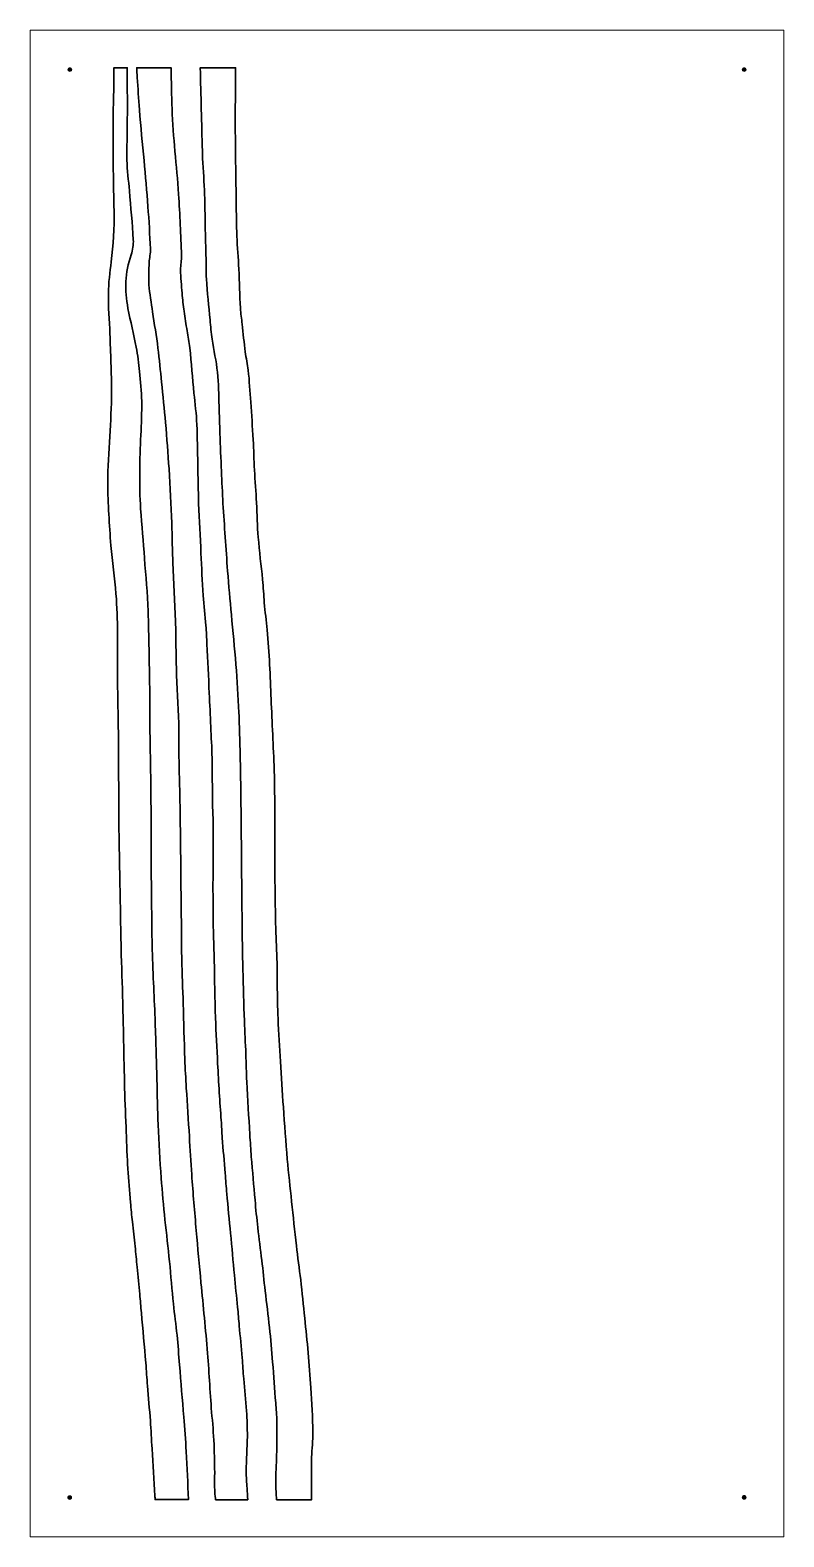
# Model space of a CAD drawing. Header units: millimetres. Extents: x 0 to 1000, y -2000 to 0.
import ezdxf

# ---------------------------------------------------------------- set-up
doc = ezdxf.new("R2010")
doc.units = ezdxf.units.MM
doc.header["$MEASUREMENT"] = 0
for name, color, linetype, lineweight in [('Bounding Box', 7, 'Continuous', 0), ('Screws', 7, 'Continuous', 0), ('Stripes', 7, 'Continuous', 0)]:
    doc.layers.add(name, color=color, linetype=linetype, lineweight=lineweight)

msp = doc.modelspace()

# ---------------------------------------------------------------- hatches: boundary and pattern name
at = {"layer": 'Screws', "true_color": 0x000000, "transparency": 33554687}
h = msp.add_hatch(color=18, dxfattribs=at)
h.dxf.hatch_style = 2
edge = h.paths.add_edge_path()
edge.add_ellipse((52.7, -52.4), major_axis=(2.56, 0), ratio=0.965517, start_angle=0, end_angle=360)
h = msp.add_hatch(color=18, dxfattribs=at)
h.dxf.hatch_style = 2
edge = h.paths.add_edge_path()
edge.add_ellipse((947.4, -52.4), major_axis=(2.56, 0), ratio=0.965517, start_angle=0, end_angle=360)
h = msp.add_hatch(color=18, dxfattribs=at)
h.dxf.hatch_style = 2
edge = h.paths.add_edge_path()
edge.add_ellipse((52.4, -1947.7), major_axis=(2.56, 0), ratio=0.965517, start_angle=0, end_angle=360)
h = msp.add_hatch(color=18, dxfattribs=at)
h.dxf.hatch_style = 2
edge = h.paths.add_edge_path()
edge.add_ellipse((947.4, -1947.4), major_axis=(2.56, 0), ratio=0.965517, start_angle=0, end_angle=360)

# ---------------------------------------------------------------- linework, layer by layer
at = {"layer": 'Bounding Box'}
msp.add_lwpolyline([(1000.1, -1999.9), (0, -1999.9), (0, 0), (1000.1, 0)], close=True, dxfattribs=at)
at = {"layer": 'Screws'}
for centre in [(52.7, -52.4), (947.4, -52.4), (52.4, -1947.7), (947.4, -1947.4)]:
    msp.add_ellipse(centre, major_axis=(2.56, 0), ratio=0.965517, dxfattribs=at)
at = {"layer": 'Stripes', "color": 250, "lineweight": 35, "true_color": 0x231f20}
for points, knots in [([(207.1, -1886.7), (206.3, -1871.4), (205, -1856.1), (203.8, -1840.8), (202, -1817.7), (200.1, -1794.6), (198.2, -1771.4), (197.1, -1758.4), (196.3, -1745.3), (194.9, -1732.2), (193.5, -1718.4), (191.5, -1704.5), (190.1, -1690.7), (188.2, -1672), (186.8, -1653.2), (184.9, -1634.6), (183.1, -1616.1), (180.8, -1597.6), (178.9, -1579.1), (177.1, -1560.7), (175.2, -1542.2), (173.9, -1523.7), (172.2, -1500.2), (170.9, -1476.7), (169.8, -1453.2), (169, -1433.2), (168.8, -1413.1), (168.2, -1393), (167.4, -1366), (166.7, -1338.9), (165.7, -1311.8), (165.2, -1296), (164.3, -1280.2), (163.7, -1264.4), (163, -1247.8), (162.3, -1231.2), (161.9, -1214.5), (161.5, -1198), (161.4, -1181.5), (161.2, -1165), (161, -1147.2), (160.8, -1129.4), (160.7, -1111.6), (160.5, -1076.2), (160.5, -1040.8), (160.2, -1005.4), (159.9, -977.6), (159.2, -949.9), (158.8, -922.1), (158.6, -905.8), (158.9, -889.4), (158.6, -873.1), (158.1, -839.1), (157.7, -805), (156.5, -771), (155.7, -747.7), (153.5, -724.3), (151.7, -701), (150.1, -679.2), (148.1, -657.4), (146.6, -635.5), (144.4, -602.8), (145.5, -570.2), (146.9, -537.5), (147.6, -522.5), (148.2, -507.5), (148, -492.5), (147.7, -479.3), (146.5, -466.2), (145.2, -453.1), (144.2, -442.3), (142.9, -431.5), (140.8, -420.9), (137.5, -403.6), (133.1, -386.6), (129.8, -369.3), (125.1, -345.3), (125.9, -321.5), (134, -298.1), (136.1, -291.8), (137.3, -284.8), (136.9, -278.2), (135.7, -256.5), (133.5, -234.9), (131.7, -213.2), (130.6, -199.7), (128.7, -186.1), (128.5, -172.5), (128.2, -148.5), (129, -124.6), (129, -100.7), (129, -83.8), (128.9, -66.9), (128.8, -50), (128.8, -50), (111.1, -50), (111.1, -50), (111.1, -54.1), (111.2, -58.2), (111.2, -62.3), (111.1, -85.2), (110, -108.2), (110, -131.1), (110.1, -167.4), (110.3, -203.7), (111.4, -239.9), (112, -262.6), (110.2, -284.9), (107.5, -307.4), (105.9, -321.4), (103.9, -335.4), (103.8, -349.5), (103.6, -367.3), (105.2, -385.1), (105.9, -403), (106.7, -428.7), (107.9, -454.5), (108, -480.2), (108, -499.9), (106.7, -519.6), (105.8, -539.3), (104.8, -559.9), (102.6, -580.6), (102.9, -601.2), (103.2, -628.8), (105.1, -656.4), (107.1, -683.9), (108.8, -705.5), (112.1, -726.9), (113.9, -748.4), (115.3, -765.5), (115.7, -782.7), (116, -799.8), (116.3, -824.2), (115.9, -848.6), (116.1, -872.9), (116.2, -890), (116.9, -907.1), (117, -924.2), (117.4, -969.9), (117.5, -1015.6), (117.9, -1061.3), (118.1, -1083.4), (118.7, -1105.5), (119.1, -1127.5), (119.4, -1147.1), (119.7, -1166.6), (120.1, -1186.2), (120.3, -1200), (120.6, -1213.7), (121, -1227.5), (121.7, -1251.6), (122.5, -1275.6), (123.1, -1299.7), (123.4, -1310.7), (123.6, -1321.8), (123.9, -1332.9), (124.3, -1354.3), (124.6, -1375.7), (125.2, -1397.1), (125.7, -1416.7), (126.5, -1436.3), (127.2, -1455.9), (127.8, -1472.9), (128.6, -1489.8), (129.3, -1506.8), (129.4, -1508.3), (129.4, -1509.8), (129.6, -1511.3), (130.8, -1526.2), (132, -1541), (133.3, -1555.9), (134, -1564.5), (134.7, -1573.2), (135.7, -1581.9), (136.8, -1592.7), (138.2, -1603.5), (139.3, -1614.3), (140.3, -1623.5), (141, -1632.7), (141.9, -1641.8), (143.1, -1653.9), (144.3, -1665.9), (145.4, -1677.9), (146.2, -1686.1), (146.9, -1694.2), (147.6, -1702.4), (149.6, -1724.6), (151.7, -1746.8), (153.5, -1769), (154.4, -1779.2), (154.8, -1789.4), (155.6, -1799.6), (156.9, -1815), (158.4, -1830.3), (159.6, -1845.7), (160.5, -1858.1), (161, -1870.6), (161.7, -1883), (163, -1903.8), (164.5, -1924.6), (165.6, -1945.5), (165.7, -1947.1), (165.7, -1948.8), (165.8, -1950.5), (165.8, -1950.5), (210, -1950.5), (210, -1950.5), (209.3, -1929.2), (208.3, -1908), (207.1, -1886.7)], [0, 0, 0, 0, 1, 1, 1, 2, 2, 2, 3, 3, 3, 4, 4, 4, 5, 5, 5, 6, 6, 6, 7, 7, 7, 8, 8, 8, 9, 9, 9, 10, 10, 10, 11, 11, 11, 12, 12, 12, 13, 13, 13, 14, 14, 14, 15, 15, 15, 16, 16, 16, 17, 17, 17, 18, 18, 18, 19, 19, 19, 20, 20, 20, 21, 21, 21, 22, 22, 22, 23, 23, 23, 24, 24, 24, 25, 25, 25, 26, 26, 26, 27, 27, 27, 28, 28, 28, 29, 29, 29, 30, 30, 30, 31, 31, 31, 32, 32, 32, 33, 33, 33, 34, 34, 34, 35, 35, 35, 36, 36, 36, 37, 37, 37, 38, 38, 38, 39, 39, 39, 40, 40, 40, 41, 41, 41, 42, 42, 42, 43, 43, 43, 44, 44, 44, 45, 45, 45, 46, 46, 46, 47, 47, 47, 48, 48, 48, 49, 49, 49, 50, 50, 50, 51, 51, 51, 52, 52, 52, 53, 53, 53, 54, 54, 54, 55, 55, 55, 56, 56, 56, 57, 57, 57, 58, 58, 58, 59, 59, 59, 60, 60, 60, 61, 61, 61, 62, 62, 62, 63, 63, 63, 64, 64, 64, 65, 65, 65, 66, 66, 66, 67, 67, 67, 68, 68, 68, 69, 69, 69, 70, 70, 70, 70]), ([(287.8, -1935.4), (287.4, -1927.9), (286.6, -1920.4), (286.7, -1913), (287, -1897.5), (288, -1882.1), (288.2, -1866.6), (288.3, -1855.4), (287.9, -1844.1), (287.1, -1832.8), (286.2, -1818.6), (284.5, -1804.5), (283.4, -1790.3), (282.6, -1780.9), (282.2, -1771.5), (281.4, -1762.2), (280.2, -1748), (278.7, -1733.8), (277.4, -1719.6), (276.7, -1711.5), (276.1, -1703.3), (275.3, -1695.1), (273.9, -1680.9), (272.3, -1666.8), (271, -1652.6), (269.2, -1634.1), (267.7, -1615.5), (266, -1597), (264.3, -1579.4), (262.5, -1561.9), (260.9, -1544.4), (260.1, -1535.4), (259.6, -1526.3), (258.8, -1517.3), (257.6, -1501.6), (256.1, -1486), (254.9, -1470.3), (254.3, -1462.6), (254.1, -1454.9), (253.5, -1447.2), (252.7, -1434.8), (251.6, -1422.5), (250.9, -1410.1), (250.1, -1397.2), (249.5, -1384.4), (248.8, -1371.5), (247.8, -1351.3), (246.6, -1331), (246, -1310.8), (245.1, -1285.4), (244.8, -1260.1), (244.3, -1234.7), (243.8, -1214.4), (243, -1194.1), (242.8, -1173.9), (242.5, -1146.1), (242.7, -1118.3), (242.7, -1090.5), (242.7, -1075.2), (242.8, -1059.9), (242.7, -1044.7), (242.6, -1038.2), (241.9, -1031.7), (241.9, -1025.2), (241.7, -1005.5), (241.8, -985.8), (241.4, -966.1), (241.1, -952.2), (240.3, -938.3), (239.7, -924.4), (239, -909.6), (238.4, -894.8), (237.7, -880), (236.7, -858.3), (235.6, -836.7), (234.6, -815), (234.2, -806.8), (234, -798.5), (233.3, -790.3), (232.2, -777), (230.5, -763.7), (229.6, -750.3), (228.4, -731.7), (227.6, -713), (226.7, -694.4), (225.7, -672.4), (224.3, -650.4), (223.6, -628.4), (222.6, -593.4), (222.4, -558.3), (221.2, -523.4), (220.7, -509.5), (218.7, -495.7), (217.4, -481.9), (215.6, -461.7), (213.9, -441.6), (211.9, -421.5), (211.1, -414), (209.4, -406.6), (208.2, -399.1), (206.9, -390.5), (205.5, -381.9), (204.3, -373.2), (203.2, -365.2), (202.3, -357.2), (201.6, -349.2), (200.7, -338.8), (199.8, -328.5), (199.6, -318.1), (199.4, -311.8), (201.2, -305.4), (200.9, -299), (199.9, -272), (198.7, -244.9), (197, -217.9), (195.8, -198.9), (193.6, -179.9), (192.1, -160.8), (190.6, -142.1), (189, -123.4), (188.3, -104.7), (187.5, -86.5), (187.4, -68.3), (187.1, -50), (187.1, -50), (141.4, -50), (141.4, -50), (141.6, -54.3), (141.9, -58.5), (142.2, -62.7), (143.1, -77), (143.8, -91.3), (145, -105.6), (146.8, -128.1), (149.1, -150.5), (151.1, -173), (152.9, -193.4), (154.8, -213.9), (156.3, -234.3), (157.7, -253), (158.8, -271.7), (159.6, -290.4), (159.9, -296.3), (158.2, -302.4), (158, -308.4), (157.6, -318.3), (157, -328.2), (157.7, -338), (158.6, -350), (160.8, -361.9), (162.5, -373.9), (164.8, -389.9), (167.5, -405.9), (169.6, -422), (171.5, -437), (172.8, -452.2), (174.3, -467.2), (176.1, -485.1), (178.1, -503), (179.7, -521), (181.4, -541.5), (183, -562), (184.3, -582.5), (185.7, -606.4), (186.9, -630.3), (187.9, -654.2), (188.6, -672.6), (188.7, -690.9), (189.5, -709.3), (190.5, -735.2), (192, -761.1), (192.9, -787.1), (193.6, -807.1), (193.5, -827.2), (194.1, -847.3), (194.9, -871.5), (196.3, -895.7), (197.1, -920), (197.4, -931.4), (197, -942.9), (197.2, -954.4), (197.7, -983), (198.7, -1011.6), (199.1, -1040.2), (199.9, -1104.5), (200.4, -1168.8), (201.2, -1233.1), (201.5, -1252.8), (202.5, -1272.5), (203.1, -1292.2), (203.8, -1316.8), (204.4, -1341.3), (205.3, -1365.9), (205.7, -1378.6), (206.5, -1391.4), (207.2, -1404.2), (208.5, -1425.6), (210, -1447.1), (211.3, -1468.6), (212.3, -1485.4), (213.1, -1502.2), (214.4, -1519), (216.2, -1543.8), (218.3, -1568.5), (220.4, -1593.3), (222.4, -1616.4), (224.6, -1639.5), (226.7, -1662.6), (229.6, -1693.7), (232.9, -1724.8), (235.4, -1756), (237.7, -1783.8), (238.7, -1811.8), (241.3, -1839.6), (244.1, -1868.2), (245.1, -1896.7), (244.8, -1925.4), (244.7, -1933.2), (244.8, -1941.2), (245.9, -1948.9), (246, -1949.5), (246.1, -1950), (246.1, -1950.6), (246.1, -1950.6), (288.8, -1950.6), (288.8, -1950.6), (288.5, -1945.5), (288.1, -1940.5), (287.8, -1935.4)], [0, 0, 0, 0, 1, 1, 1, 2, 2, 2, 3, 3, 3, 4, 4, 4, 5, 5, 5, 6, 6, 6, 7, 7, 7, 8, 8, 8, 9, 9, 9, 10, 10, 10, 11, 11, 11, 12, 12, 12, 13, 13, 13, 14, 14, 14, 15, 15, 15, 16, 16, 16, 17, 17, 17, 18, 18, 18, 19, 19, 19, 20, 20, 20, 21, 21, 21, 22, 22, 22, 23, 23, 23, 24, 24, 24, 25, 25, 25, 26, 26, 26, 27, 27, 27, 28, 28, 28, 29, 29, 29, 30, 30, 30, 31, 31, 31, 32, 32, 32, 33, 33, 33, 34, 34, 34, 35, 35, 35, 36, 36, 36, 37, 37, 37, 38, 38, 38, 39, 39, 39, 40, 40, 40, 41, 41, 41, 42, 42, 42, 43, 43, 43, 44, 44, 44, 45, 45, 45, 46, 46, 46, 47, 47, 47, 48, 48, 48, 49, 49, 49, 50, 50, 50, 51, 51, 51, 52, 52, 52, 53, 53, 53, 54, 54, 54, 55, 55, 55, 56, 56, 56, 57, 57, 57, 58, 58, 58, 59, 59, 59, 60, 60, 60, 61, 61, 61, 62, 62, 62, 63, 63, 63, 64, 64, 64, 65, 65, 65, 66, 66, 66, 67, 67, 67, 68, 68, 68, 69, 69, 69, 70, 70, 70, 71, 71, 71, 72, 72, 72, 73, 73, 73, 74, 74, 74, 75, 75, 75, 76, 76, 76, 76]), ([(373.5, -1894.3), (373.7, -1883.2), (375.5, -1872.1), (375.2, -1861.1), (374.8, -1841.4), (373.6, -1821.8), (372.4, -1802.1), (371.5, -1786.6), (370.3, -1771), (368.9, -1755.5), (367.6, -1740.1), (365.9, -1724.8), (364.3, -1709.4), (362.6, -1692.5), (360.9, -1675.7), (359, -1658.8), (357.2, -1643.7), (355, -1628.5), (353.3, -1613.4), (351, -1593.9), (349, -1574.3), (347, -1554.8), (345, -1536.1), (342.8, -1517.4), (341.2, -1498.7), (339.2, -1475.6), (337.6, -1452.5), (336, -1429.4), (334.6, -1409.2), (333.2, -1389.1), (332, -1368.9), (330.9, -1350), (329.8, -1331), (329, -1312), (328.3, -1297), (328.1, -1282), (327.9, -1267), (327.7, -1257.2), (328, -1247.5), (327.7, -1237.8), (327.3, -1222.6), (326.3, -1207.5), (326, -1192.4), (325.4, -1171.5), (325, -1150.6), (324.9, -1129.8), (324.7, -1105.9), (325, -1082), (324.8, -1058.1), (324.7, -1032.7), (324.6, -1007.4), (323.8, -982.1), (322.8, -950.7), (321.1, -919.2), (319.7, -887.8), (319.1, -872.5), (318.7, -857.1), (317.8, -841.8), (316.9, -826.6), (315.7, -811.3), (314.4, -796), (313.3, -784), (311.8, -772), (310.7, -759.9), (309.8, -749.7), (309.5, -739.5), (308.5, -729.3), (306.6, -710.5), (304.2, -691.9), (302.6, -673.2), (301.4, -657.9), (301.3, -642.6), (300.4, -627.3), (299.7, -612.8), (298.5, -598.4), (297.7, -583.9), (297, -570.5), (296.7, -557), (295.9, -543.6), (295, -527), (293.9, -510.3), (292.7, -493.7), (291.7, -479.6), (290.9, -465.5), (289.4, -451.5), (288.6, -443.3), (286.4, -435.3), (285.4, -427.2), (283.8, -414.9), (282.8, -402.5), (281.4, -390.2), (280.7, -383.1), (279.4, -376), (279.1, -368.9), (278.1, -351.7), (277.7, -334.4), (276.9, -317.1), (276.2, -302.5), (274.7, -287.9), (274.3, -273.3), (273.5, -243.1), (273.2, -212.9), (272.8, -182.7), (272.5, -161.3), (272.2, -139.8), (272.2, -118.4), (272.2, -95.6), (272.5, -72.8), (272.6, -50), (272.6, -50), (225.7, -50), (225.7, -50), (226.6, -86.8), (227.6, -123.5), (228.5, -160.3), (228.6, -163.6), (228.7, -167), (228.9, -170.3), (229.8, -186.3), (230.9, -202.3), (231.5, -218.3), (232.1, -232), (232, -245.7), (232.3, -259.4), (232.6, -274.1), (233.1, -288.7), (233.4, -303.4), (233.6, -312.3), (233.1, -321.3), (233.8, -330.2), (235.1, -348.3), (237, -366.5), (238.7, -384.6), (239.5, -393.1), (240.2, -401.7), (241.5, -410.1), (243.7, -424.8), (247, -439.4), (248.6, -454.2), (250.1, -469.1), (250.2, -484.1), (250.7, -499.1), (251.2, -511.2), (251.4, -523.3), (251.8, -535.4), (252.4, -552.1), (253.1, -568.7), (253.8, -585.3), (254.5, -599.6), (255, -613.9), (255.9, -628.2), (257.8, -658.1), (259.8, -687.9), (262, -717.8), (263.5, -737.2), (265.3, -756.6), (267, -776), (269, -797.9), (271.3, -819.8), (273, -841.8), (274.7, -863), (276.1, -884.4), (277, -905.7), (278.1, -931.8), (278.6, -957.9), (279.1, -984), (279.6, -1010.7), (279.9, -1037.3), (280.1, -1063.9), (280.5, -1103), (280.8, -1142.1), (281.2, -1181.2), (281.4, -1203.1), (281.8, -1225), (282.3, -1247), (282.8, -1269.7), (283.5, -1292.4), (284.3, -1315.1), (284.8, -1329.9), (285.7, -1344.7), (286.2, -1359.4), (286.7, -1371.6), (286.9, -1383.7), (287.5, -1395.8), (288.7, -1419.2), (290.1, -1442.5), (291.5, -1465.8), (292.1, -1475.8), (292.7, -1485.7), (293.5, -1495.6), (295.1, -1514.7), (296.7, -1533.8), (298.4, -1552.8), (299.5, -1565), (300.7, -1577.2), (302.1, -1589.4), (303.7, -1603.9), (305.7, -1618.4), (307.4, -1632.9), (309, -1646.4), (310.3, -1659.9), (311.9, -1673.4), (313.7, -1689.6), (315.9, -1705.7), (317.6, -1721.9), (319.2, -1737.3), (320.5, -1752.7), (321.8, -1768.1), (323.2, -1786), (324.5, -1803.9), (325.8, -1821.9), (326.4, -1830.3), (327.3, -1838.7), (327.4, -1847.1), (327.6, -1861.9), (327.4, -1876.8), (327.1, -1891.6), (326.8, -1903.8), (325.8, -1916.1), (325.9, -1928.3), (325.9, -1935.8), (326.5, -1943.2), (327, -1950.6), (327, -1950.6), (373.4, -1950.7), (373.4, -1950.7), (373.1, -1931.9), (373.2, -1913.1), (373.5, -1894.3)], [0, 0, 0, 0, 1, 1, 1, 2, 2, 2, 3, 3, 3, 4, 4, 4, 5, 5, 5, 6, 6, 6, 7, 7, 7, 8, 8, 8, 9, 9, 9, 10, 10, 10, 11, 11, 11, 12, 12, 12, 13, 13, 13, 14, 14, 14, 15, 15, 15, 16, 16, 16, 17, 17, 17, 18, 18, 18, 19, 19, 19, 20, 20, 20, 21, 21, 21, 22, 22, 22, 23, 23, 23, 24, 24, 24, 25, 25, 25, 26, 26, 26, 27, 27, 27, 28, 28, 28, 29, 29, 29, 30, 30, 30, 31, 31, 31, 32, 32, 32, 33, 33, 33, 34, 34, 34, 35, 35, 35, 36, 36, 36, 37, 37, 37, 38, 38, 38, 39, 39, 39, 40, 40, 40, 41, 41, 41, 42, 42, 42, 43, 43, 43, 44, 44, 44, 45, 45, 45, 46, 46, 46, 47, 47, 47, 48, 48, 48, 49, 49, 49, 50, 50, 50, 51, 51, 51, 52, 52, 52, 53, 53, 53, 54, 54, 54, 55, 55, 55, 56, 56, 56, 57, 57, 57, 58, 58, 58, 59, 59, 59, 60, 60, 60, 61, 61, 61, 62, 62, 62, 63, 63, 63, 64, 64, 64, 65, 65, 65, 66, 66, 66, 67, 67, 67, 68, 68, 68, 69, 69, 69, 70, 70, 70, 71, 71, 71, 72, 72, 72, 73, 73, 73, 74, 74, 74, 75, 75, 75, 76, 76, 76, 76])]:
    msp.add_open_spline(points, degree=3, knots=knots, dxfattribs=at)

doc.saveas('drawing.dxf')
